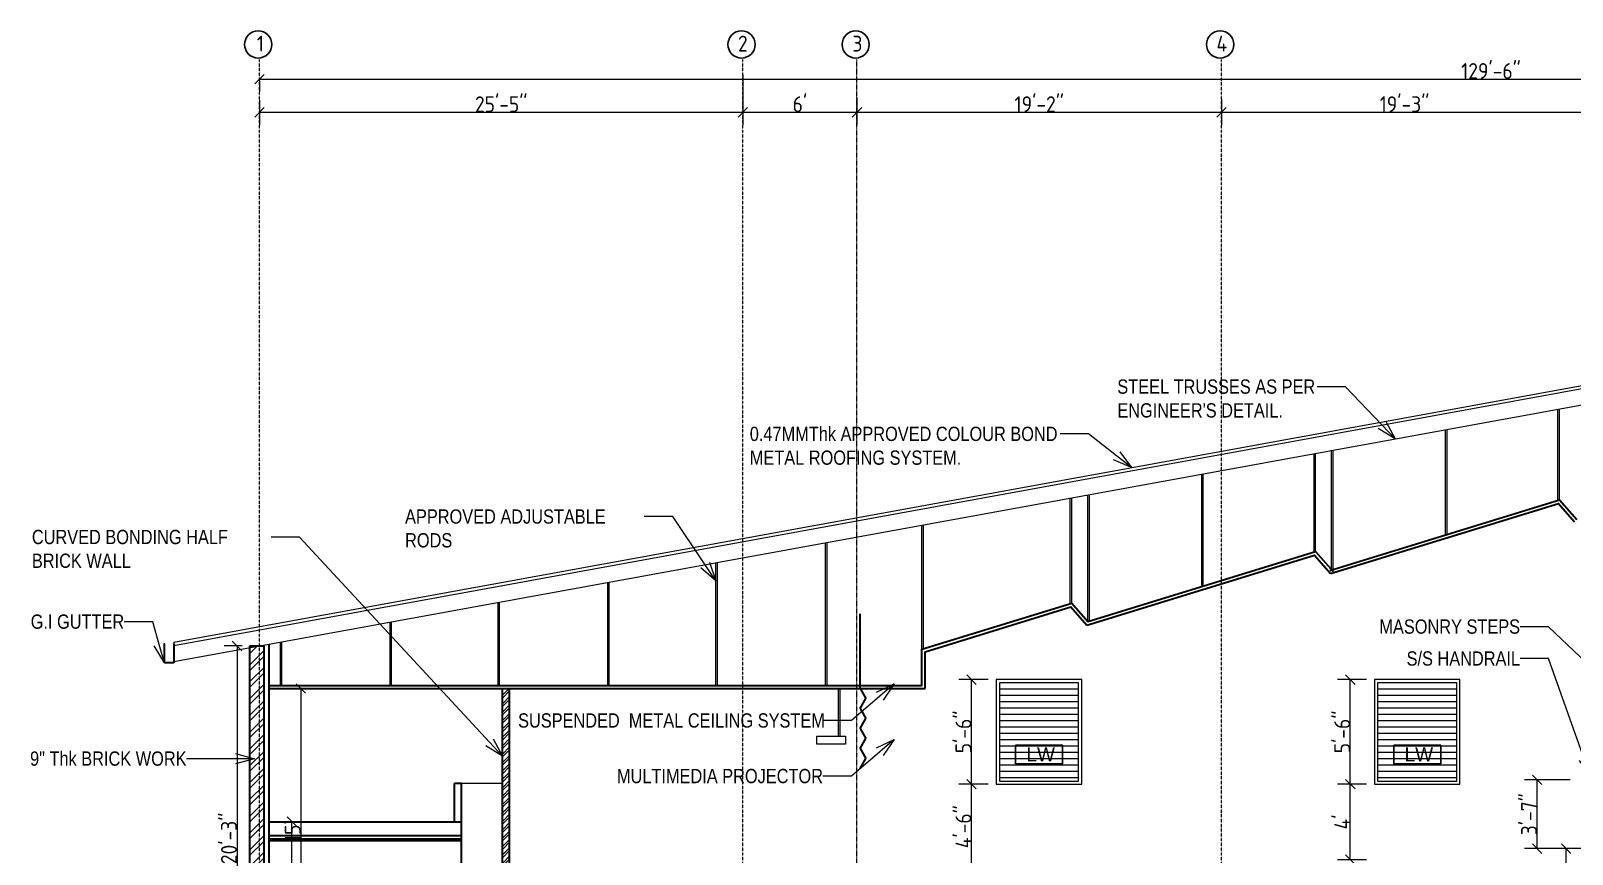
# Model space of a CAD drawing. Extents: x -95606 to 113309, y -42160 to -940.
# Drawn here: x -31932 to -30959, y -17486 to -16967 of the extents above; entities that cross this region are included whole.
import ezdxf
from ezdxf import colors
from ezdxf.entities.mleader import LeaderData, LeaderLine
from ezdxf.math import Vec2, Vec3

# ---------------------------------------------------------------- set-up
doc = ezdxf.new("R2010")
doc.units = 0
doc.header["$LTSCALE"] = 0.02
doc.header["$MEASUREMENT"] = 0
doc.header["$PDMODE"] = 3
doc.header["$PDSIZE"] = -2
doc.linetypes.add('ACAD_ISO04W100', pattern=[30, 24, -3, 0, -3])
doc.linetypes.add('CENTERX2', pattern=[101.6, 63.5, -12.7, 12.7, -12.7])
doc.layers.get('0').update_dxf_attribs({"linetype": 'CONTINUOUS'})
doc.layers.get('DEFPOINTS').update_dxf_attribs({"linetype": 'CONTINUOUS'})
for name, color, linetype, lineweight in [('dimension', 250, 'CONTINUOUS', 18), ('DOOR WIN TEXT', 102, 'CONTINUOUS', 25), ('Hatch', 252, 'CONTINUOUS', 9), ('RBH CENTER LINE', 1, 'ACAD_ISO04W100', 13), ('RBH DIMENSIONS', 8, 'CONTINUOUS', 15), ('RBH FURNISHING', 112, 'CONTINUOUS', 0), ('RBH TEXT', 50, 'CONTINUOUS', 13), ('RBH TEXT FRAME', 90, 'CONTINUOUS', 25), ('RBH WALL - 0.13', 253, 'CONTINUOUS', 13), ('RBH WALL - 0.30', 7, 'CONTINUOUS', 30)]:
    doc.layers.add(name, color=color, linetype=linetype, lineweight=lineweight)
doc.layers.add('RBH DO & WIN', color=7, linetype='CONTINUOUS', lineweight=9, true_color=0x8a008a)
doc.layers.add('RBH STAIRCASE', color=7, linetype='CONTINUOUS', lineweight=15, true_color=0x287763)
doc.styles.add('RBH TEXT40', font='ARIALN.TTF')
doc.styles.add('RBH-225', font='ARIALN.TTF', dxfattribs={"height": 225})
doc.styles.get("Standard").update_dxf_attribs({"font": 'ISOCP'})
doc.dimstyles.new('RBH DIM 01', dxfattribs={"dimtxt": 10, "dimasz": 6, "dimexe": 8, "dimexo": 5, "dimgap": 0.09, "dimtad": 1, "dimdec": 0, "dimzin": 0, "dimdsep": 46, "dimlunit": 4, "dimtxsty": 'Standard', "dimblk": 'OBLIQUE', "dimcen": 0.09, "dimclrd": 4, "dimclre": 1, "dimclrt": 2, "dimadec": 0, "dimazin": 0, "dimtfac": 1, "dimtdec": 0, "dimtofl": 0, "dimtmove": 0, "dimatfit": 3, "dimldrblk": 'OPEN30', "dimfxl": 1, "dimtolj": 1, "dimtzin": 0, "dimlwd": -1, "dimlwe": -1, "dimarcsym": 0})

# ---------------------------------------------------------------- blocks, each defined once
blk = doc.blocks.new('_Oblique')
at = {"color": 0, "linetype": 'ByBlock', "lineweight": -2}
blk.add_line((-0.5, -0.5), (0.5, 0.5), dxfattribs=at)
blk = doc.blocks.new('*D691')
at = {"layer": 'DEFPOINTS', "color": 0, "lineweight": -2, "ltscale": 0.75, "transparency": 16777216}
for p in [(-31482.7, -16989.59), (-31787.7, -17005.68), (-31482.7, -17018.3)]:
    blk.add_point(p, dxfattribs=at)
at = {"layer": 'RBH DIMENSIONS', "color": 1, "ltscale": 0.75, "transparency": 16777216}
for p, q in [((-31482.7, -16994.59), (-31482.7, -17026.3)), ((-31787.7, -17010.68), (-31787.7, -17026.3))]:
    blk.add_line(p, q, dxfattribs=at)
at = {"layer": 'RBH DIMENSIONS', "color": 4, "ltscale": 0.75, "transparency": 16777216}
blk.add_line((-31787.7, -17018.3), (-31482.7, -17018.3), dxfattribs=at)
at = {"layer": 'RBH DIMENSIONS', "color": 4, "ltscale": 0.75, "transparency": 16777216, "xscale": 6, "yscale": 6, "zscale": 6, "rotation": 180}
blk.add_blockref('_Oblique', (-31787.7, -17018.3), dxfattribs=at)
at = {"layer": 'RBH DIMENSIONS', "color": 4, "ltscale": 0.75, "transparency": 16777216, "xscale": 6, "yscale": 6, "zscale": 6}
blk.add_blockref('_Oblique', (-31482.7, -17018.3), dxfattribs=at)
at = {"layer": 'RBH DIMENSIONS', "color": 2, "ltscale": 0.75, "transparency": 16777216, "insert": (-31635.2, -17013.21), "char_height": 10, "attachment_point": 5}
blk.add_mtext('\\A1;25\'-5"', dxfattribs=at)
blk = doc.blocks.new('_Open30')
at = {"color": 0, "linetype": 'ByBlock', "lineweight": -2}
for p, q in [((-1, 0.268), (0, 0)), ((0, 0), (-1, -0.268)), ((0, 0), (-1, 0))]:
    blk.add_line(p, q, dxfattribs=at)
blk = doc.blocks.new('*D692')
at = {"layer": 'DEFPOINTS', "color": 0, "lineweight": -2, "ltscale": 0.75, "transparency": 16777216}
for p in [(-31482.7, -16989.59), (-31410.7, -17004.09), (-31410.7, -17018.3)]:
    blk.add_point(p, dxfattribs=at)
at = {"layer": 'RBH DIMENSIONS', "color": 1, "ltscale": 0.75, "transparency": 16777216}
for p, q in [((-31482.7, -16994.59), (-31482.7, -17026.3)), ((-31410.7, -17009.09), (-31410.7, -17026.3))]:
    blk.add_line(p, q, dxfattribs=at)
at = {"layer": 'RBH DIMENSIONS', "color": 4, "ltscale": 0.75, "transparency": 16777216}
blk.add_line((-31482.7, -17018.3), (-31410.7, -17018.3), dxfattribs=at)
at = {"layer": 'RBH DIMENSIONS', "color": 4, "ltscale": 0.75, "transparency": 16777216, "xscale": 6, "yscale": 6, "zscale": 6, "rotation": 180}
blk.add_blockref('_Oblique', (-31482.7, -17018.3), dxfattribs=at)
at = {"layer": 'RBH DIMENSIONS', "color": 4, "ltscale": 0.75, "transparency": 16777216, "xscale": 6, "yscale": 6, "zscale": 6}
blk.add_blockref('_Oblique', (-31410.7, -17018.3), dxfattribs=at)
at = {"layer": 'RBH DIMENSIONS', "color": 2, "ltscale": 0.75, "transparency": 16777216, "insert": (-31446.7, -17013.21), "char_height": 10, "attachment_point": 5}
blk.add_mtext("\\A1;6'", dxfattribs=at)
blk = doc.blocks.new('*D693')
at = {"layer": 'DEFPOINTS', "color": 0, "lineweight": -2, "ltscale": 0.75, "transparency": 16777216}
for p in [(-31410.7, -17006.6), (-31180.7, -17004.92), (-31180.7, -17018.3)]:
    blk.add_point(p, dxfattribs=at)
at = {"layer": 'RBH DIMENSIONS', "color": 1, "ltscale": 0.75, "transparency": 16777216}
for p, q in [((-31180.7, -17009.92), (-31180.7, -17026.3)), ((-31410.7, -17011.6), (-31410.7, -17026.3))]:
    blk.add_line(p, q, dxfattribs=at)
at = {"layer": 'RBH DIMENSIONS', "color": 4, "ltscale": 0.75, "transparency": 16777216}
blk.add_line((-31410.7, -17018.3), (-31180.7, -17018.3), dxfattribs=at)
at = {"layer": 'RBH DIMENSIONS', "color": 4, "ltscale": 0.75, "transparency": 16777216, "xscale": 6, "yscale": 6, "zscale": 6, "rotation": 180}
blk.add_blockref('_Oblique', (-31410.7, -17018.3), dxfattribs=at)
at = {"layer": 'RBH DIMENSIONS', "color": 4, "ltscale": 0.75, "transparency": 16777216, "xscale": 6, "yscale": 6, "zscale": 6}
blk.add_blockref('_Oblique', (-31180.7, -17018.3), dxfattribs=at)
at = {"layer": 'RBH DIMENSIONS', "color": 2, "ltscale": 0.75, "transparency": 16777216, "insert": (-31295.7, -17013.2), "char_height": 10, "attachment_point": 5}
blk.add_mtext('\\A1;19\'-2"', dxfattribs=at)
blk = doc.blocks.new('*D694')
at = {"layer": 'DEFPOINTS', "color": 0, "lineweight": -2, "ltscale": 0.75, "transparency": 16777216}
for p in [(-31180.7, -17004.92), (-30949.7, -17008.6), (-30949.7, -17018.3)]:
    blk.add_point(p, dxfattribs=at)
at = {"layer": 'RBH DIMENSIONS', "color": 1, "ltscale": 0.75, "transparency": 16777216}
for p, q in [((-31180.7, -17009.92), (-31180.7, -17026.3)), ((-30949.7, -17013.6), (-30949.7, -17026.3))]:
    blk.add_line(p, q, dxfattribs=at)
at = {"layer": 'RBH DIMENSIONS', "color": 4, "ltscale": 0.75, "transparency": 16777216}
blk.add_line((-31180.7, -17018.3), (-30949.7, -17018.3), dxfattribs=at)
at = {"layer": 'RBH DIMENSIONS', "color": 4, "ltscale": 0.75, "transparency": 16777216, "xscale": 6, "yscale": 6, "zscale": 6, "rotation": 180}
blk.add_blockref('_Oblique', (-31180.7, -17018.3), dxfattribs=at)
at = {"layer": 'RBH DIMENSIONS', "color": 4, "ltscale": 0.75, "transparency": 16777216, "xscale": 6, "yscale": 6, "zscale": 6}
blk.add_blockref('_Oblique', (-30949.7, -17018.3), dxfattribs=at)
at = {"layer": 'RBH DIMENSIONS', "color": 2, "ltscale": 0.75, "transparency": 16777216, "insert": (-31065.2, -17013.21), "char_height": 10, "attachment_point": 5}
blk.add_mtext('\\A1;19\'-3"', dxfattribs=at)
blk = doc.blocks.new('*D739')
at = {"layer": 'DEFPOINTS', "color": 0, "lineweight": -2, "ltscale": 0.75, "transparency": 16777216}
for p in [(-31767.24, -17465.94), (-31767.24, -17465.94), (-31767.24, -17597.94)]:
    blk.add_point(p, dxfattribs=at)
at = {"layer": 'RBH DIMENSIONS', "color": 1, "ltscale": 0.75, "transparency": 16777216}
for p, q in [((-31772.24, -17465.94), (-31775.24, -17465.94)), ((-31772.24, -17597.94), (-31775.24, -17597.94))]:
    blk.add_line(p, q, dxfattribs=at)
at = {"layer": 'RBH DIMENSIONS', "color": 4, "ltscale": 0.75, "transparency": 16777216}
blk.add_line((-31767.24, -17597.94), (-31767.24, -17465.94), dxfattribs=at)
at = {"layer": 'RBH DIMENSIONS', "color": 4, "ltscale": 0.75, "transparency": 16777216, "xscale": 6, "yscale": 6, "zscale": 6}
for p, rotation in [((-31767.24, -17465.94), 90), ((-31767.24, -17597.94), 270)]:
    blk.add_blockref('_Oblique', p, dxfattribs=dict(at, rotation=rotation))
at = {"layer": 'RBH DIMENSIONS', "color": 2, "ltscale": 0.75, "transparency": 16777216, "insert": (-31772.33, -17531.94), "char_height": 10, "attachment_point": 5, "rotation": 90}
blk.add_mtext("\\A1;11'", dxfattribs=at)
blk = doc.blocks.new('*D740')
at = {"layer": 'DEFPOINTS', "color": 0, "lineweight": -2, "ltscale": 0.75, "transparency": 16777216}
for p in [(-31781.7, -17381.94), (-31781.7, -17561.94), (-31761.65, -17561.94)]:
    blk.add_point(p, dxfattribs=at)
at = {"layer": 'RBH DIMENSIONS', "color": 1, "ltscale": 0.75, "transparency": 16777216}
for p, q in [((-31776.7, -17381.94), (-31753.65, -17381.94)), ((-31776.7, -17561.94), (-31753.65, -17561.94))]:
    blk.add_line(p, q, dxfattribs=at)
at = {"layer": 'RBH DIMENSIONS', "color": 4, "ltscale": 0.75, "transparency": 16777216}
blk.add_line((-31761.65, -17381.94), (-31761.65, -17561.94), dxfattribs=at)
at = {"layer": 'RBH DIMENSIONS', "color": 4, "ltscale": 0.75, "transparency": 16777216, "xscale": 6, "yscale": 6, "zscale": 6}
for p, rotation in [((-31761.65, -17381.94), 90), ((-31761.65, -17561.94), 270)]:
    blk.add_blockref('_Oblique', p, dxfattribs=dict(at, rotation=rotation))
at = {"layer": 'RBH DIMENSIONS', "color": 2, "ltscale": 0.75, "transparency": 16777216, "insert": (-31766.74, -17471.94), "char_height": 10, "attachment_point": 5, "rotation": 90}
blk.add_mtext("\\A1;15'", dxfattribs=at)
blk = doc.blocks.new('*D745')
at = {"layer": 'DEFPOINTS', "color": 0, "lineweight": -2, "ltscale": 0.75, "transparency": 16777216}
for p in [(-31099.43, -17376.29), (-31084.2, -17376.29), (-31084.2, -17442.29)]:
    blk.add_point(p, dxfattribs=at)
at = {"layer": 'RBH DIMENSIONS', "color": 1, "ltscale": 0.75, "transparency": 16777216}
for p, q in [((-31089.2, -17376.29), (-31107.43, -17376.29)), ((-31089.2, -17442.29), (-31107.43, -17442.29))]:
    blk.add_line(p, q, dxfattribs=at)
at = {"layer": 'RBH DIMENSIONS', "color": 4, "ltscale": 0.75, "transparency": 16777216}
blk.add_line((-31099.43, -17442.29), (-31099.43, -17376.29), dxfattribs=at)
at = {"layer": 'RBH DIMENSIONS', "color": 4, "ltscale": 0.75, "transparency": 16777216, "xscale": 6, "yscale": 6, "zscale": 6}
for p, rotation in [((-31099.43, -17376.29), 90), ((-31099.43, -17442.29), 270)]:
    blk.add_blockref('_Oblique', p, dxfattribs=dict(at, rotation=rotation))
at = {"layer": 'RBH DIMENSIONS', "color": 2, "ltscale": 0.75, "transparency": 16777216, "insert": (-31104.52, -17409.29), "char_height": 10, "attachment_point": 5, "rotation": 90}
blk.add_mtext('\\A1;5\'-6"', dxfattribs=at)
blk = doc.blocks.new('*D746')
at = {"layer": 'DEFPOINTS', "color": 0, "lineweight": -2, "ltscale": 0.75, "transparency": 16777216}
for p in [(-31793.7, -17355.07), (-31801.9, -17597.94), (-31793.7, -17597.94)]:
    blk.add_point(p, dxfattribs=at)
at = {"layer": 'RBH DIMENSIONS', "color": 1, "ltscale": 0.75, "transparency": 16777216}
for p, q in [((-31798.7, -17355.07), (-31809.9, -17355.07)), ((-31798.7, -17597.94), (-31809.9, -17597.94))]:
    blk.add_line(p, q, dxfattribs=at)
at = {"layer": 'RBH DIMENSIONS', "color": 4, "ltscale": 0.75, "transparency": 16777216}
blk.add_line((-31801.9, -17355.07), (-31801.9, -17597.94), dxfattribs=at)
at = {"layer": 'RBH DIMENSIONS', "color": 4, "ltscale": 0.75, "transparency": 16777216, "xscale": 6, "yscale": 6, "zscale": 6}
for p, rotation in [((-31801.9, -17355.07), 90), ((-31801.9, -17597.94), 270)]:
    blk.add_blockref('_Oblique', p, dxfattribs=dict(at, rotation=rotation))
at = {"layer": 'RBH DIMENSIONS', "color": 2, "ltscale": 0.75, "transparency": 16777216, "insert": (-31806.99, -17476.5), "char_height": 10, "attachment_point": 5, "rotation": 90}
blk.add_mtext('\\A1;20\'-3"', dxfattribs=at)
blk = doc.blocks.new('*D749')
at = {"layer": 'DEFPOINTS', "color": 0, "lineweight": -2, "ltscale": 0.75, "transparency": 16777216}
for p in [(-31099.43, -17442.29), (-31084.2, -17442.29), (-31084.2, -17489.94)]:
    blk.add_point(p, dxfattribs=at)
at = {"layer": 'RBH DIMENSIONS', "color": 1, "ltscale": 0.75, "transparency": 16777216}
for p, q in [((-31089.2, -17442.29), (-31107.43, -17442.29)), ((-31089.2, -17489.94), (-31107.43, -17489.94))]:
    blk.add_line(p, q, dxfattribs=at)
at = {"layer": 'RBH DIMENSIONS', "color": 4, "ltscale": 0.75, "transparency": 16777216}
blk.add_line((-31099.43, -17489.94), (-31099.43, -17442.29), dxfattribs=at)
at = {"layer": 'RBH DIMENSIONS', "color": 4, "ltscale": 0.75, "transparency": 16777216, "xscale": 6, "yscale": 6, "zscale": 6}
for p, rotation in [((-31099.43, -17442.29), 90), ((-31099.43, -17489.94), 270)]:
    blk.add_blockref('_Oblique', p, dxfattribs=dict(at, rotation=rotation))
at = {"layer": 'RBH DIMENSIONS', "color": 2, "ltscale": 0.75, "transparency": 16777216, "insert": (-31104.52, -17466.11), "char_height": 10, "attachment_point": 5, "rotation": 90}
blk.add_mtext("\\A1;4'", dxfattribs=at)
blk = doc.blocks.new('*D750')
at = {"layer": 'DEFPOINTS', "color": 0, "lineweight": -2, "ltscale": 0.75, "transparency": 16777216}
for p in [(-31338.45, -17442.29), (-31322.82, -17442.29), (-31322.82, -17495.94)]:
    blk.add_point(p, dxfattribs=at)
at = {"layer": 'RBH DIMENSIONS', "color": 1, "ltscale": 0.75, "transparency": 16777216}
for p, q in [((-31327.82, -17442.29), (-31346.45, -17442.29)), ((-31327.82, -17495.94), (-31346.45, -17495.94))]:
    blk.add_line(p, q, dxfattribs=at)
at = {"layer": 'RBH DIMENSIONS', "color": 4, "ltscale": 0.75, "transparency": 16777216}
blk.add_line((-31338.45, -17495.94), (-31338.45, -17442.29), dxfattribs=at)
at = {"layer": 'RBH DIMENSIONS', "color": 4, "ltscale": 0.75, "transparency": 16777216, "xscale": 6, "yscale": 6, "zscale": 6}
for p, rotation in [((-31338.45, -17442.29), 90), ((-31338.45, -17495.94), 270)]:
    blk.add_blockref('_Oblique', p, dxfattribs=dict(at, rotation=rotation))
at = {"layer": 'RBH DIMENSIONS', "color": 2, "ltscale": 0.75, "transparency": 16777216, "insert": (-31343.54, -17469.11), "char_height": 10, "attachment_point": 5, "rotation": 90}
blk.add_mtext('\\A1;4\'-6"', dxfattribs=at)
blk = doc.blocks.new('*D751')
at = {"layer": 'DEFPOINTS', "color": 0, "lineweight": -2, "ltscale": 0.75, "transparency": 16777216}
for p in [(-31338.45, -17376.29), (-31322.82, -17376.29), (-31322.82, -17442.29)]:
    blk.add_point(p, dxfattribs=at)
at = {"layer": 'RBH DIMENSIONS', "color": 1, "ltscale": 0.75, "transparency": 16777216}
for p, q in [((-31327.82, -17376.29), (-31346.45, -17376.29)), ((-31327.82, -17442.29), (-31346.45, -17442.29))]:
    blk.add_line(p, q, dxfattribs=at)
at = {"layer": 'RBH DIMENSIONS', "color": 4, "ltscale": 0.75, "transparency": 16777216}
blk.add_line((-31338.45, -17442.29), (-31338.45, -17376.29), dxfattribs=at)
at = {"layer": 'RBH DIMENSIONS', "color": 4, "ltscale": 0.75, "transparency": 16777216, "xscale": 6, "yscale": 6, "zscale": 6}
for p, rotation in [((-31338.45, -17376.29), 90), ((-31338.45, -17442.29), 270)]:
    blk.add_blockref('_Oblique', p, dxfattribs=dict(at, rotation=rotation))
at = {"layer": 'RBH DIMENSIONS', "color": 2, "ltscale": 0.75, "transparency": 16777216, "insert": (-31343.54, -17409.29), "char_height": 10, "attachment_point": 5, "rotation": 90}
blk.add_mtext('\\A1;5\'-6"', dxfattribs=at)
blk = doc.blocks.new('*D717')
at = {"layer": 'DEFPOINTS', "color": 0, "lineweight": -2, "ltscale": 0.75, "transparency": 16777216}
for p in [(-31787.7, -16993.47), (-30233.55, -16997.35), (-30233.55, -16998.46)]:
    blk.add_point(p, dxfattribs=at)
at = {"layer": 'RBH WALL - 0.13', "color": 1, "ltscale": 0.75, "transparency": 16777216}
for p, q in [((-30233.55, -16993.46), (-30233.55, -16989.35)), ((-31787.7, -16998.47), (-31787.7, -17005.35))]:
    blk.add_line(p, q, dxfattribs=at)
at = {"layer": 'RBH WALL - 0.13', "color": 4, "ltscale": 0.75, "transparency": 16777216}
blk.add_line((-31787.7, -16997.35), (-30233.55, -16997.35), dxfattribs=at)
at = {"layer": 'RBH WALL - 0.13', "color": 4, "ltscale": 0.75, "transparency": 16777216, "xscale": 6, "yscale": 6, "zscale": 6, "rotation": 180}
blk.add_blockref('_Oblique', (-31787.7, -16997.35), dxfattribs=at)
at = {"layer": 'RBH WALL - 0.13', "color": 4, "ltscale": 0.75, "transparency": 16777216, "xscale": 6, "yscale": 6, "zscale": 6}
blk.add_blockref('_Oblique', (-30233.55, -16997.35), dxfattribs=at)
at = {"layer": 'RBH WALL - 0.13', "color": 2, "ltscale": 0.75, "transparency": 16777216, "insert": (-31010.63, -16992.26), "char_height": 10, "attachment_point": 5}
blk.add_mtext('\\A1;129\'-6"', dxfattribs=at)
blk = doc.blocks.new('*D752')
at = {"layer": 'DEFPOINTS', "color": 0, "lineweight": -2, "ltscale": 0.75, "transparency": 16777216}
for p in [(-30963.21, -17482.94), (-30943.7, -17482.94), (-30939.82, -17585.94)]:
    blk.add_point(p, dxfattribs=at)
at = {"layer": 'RBH DIMENSIONS', "color": 1, "ltscale": 0.75, "transparency": 16777216}
for p, q in [((-30948.7, -17482.94), (-30971.21, -17482.94)), ((-30944.82, -17585.94), (-30971.21, -17585.94))]:
    blk.add_line(p, q, dxfattribs=at)
at = {"layer": 'RBH DIMENSIONS', "color": 4, "ltscale": 0.75, "transparency": 16777216}
blk.add_line((-30963.21, -17585.94), (-30963.21, -17482.94), dxfattribs=at)
at = {"layer": 'RBH DIMENSIONS', "color": 4, "ltscale": 0.75, "transparency": 16777216, "xscale": 6, "yscale": 6, "zscale": 6}
for p, rotation in [((-30963.21, -17482.94), 90), ((-30963.21, -17585.94), 270)]:
    blk.add_blockref('_Oblique', p, dxfattribs=dict(at, rotation=rotation))
at = {"layer": 'RBH DIMENSIONS', "color": 2, "ltscale": 0.75, "transparency": 16777216, "insert": (-30968.3, -17534.44), "char_height": 10, "attachment_point": 5, "rotation": 90}
blk.add_mtext('\\A1;8\'-7"', dxfattribs=at)
blk = doc.blocks.new('*D737')
at = {"layer": 'DEFPOINTS', "color": 0, "lineweight": -2, "ltscale": 0.75, "transparency": 16777216}
for p in [(-30981.52, -17439.52), (-30955.7, -17439.52), (-30955.7, -17482.94)]:
    blk.add_point(p, dxfattribs=at)
at = {"layer": 'dimension', "color": 1, "ltscale": 0.75, "transparency": 16777216}
for p, q in [((-30960.7, -17439.52), (-30989.52, -17439.52)), ((-30960.7, -17482.94), (-30989.52, -17482.94))]:
    blk.add_line(p, q, dxfattribs=at)
at = {"layer": 'dimension', "color": 4, "ltscale": 0.75, "transparency": 16777216}
blk.add_line((-30981.52, -17482.94), (-30981.52, -17439.52), dxfattribs=at)
at = {"layer": 'dimension', "color": 4, "ltscale": 0.75, "transparency": 16777216, "xscale": 6, "yscale": 6, "zscale": 6}
for p, rotation in [((-30981.52, -17439.52), 90), ((-30981.52, -17482.94), 270)]:
    blk.add_blockref('_Oblique', p, dxfattribs=dict(at, rotation=rotation))
at = {"layer": 'dimension', "color": 2, "ltscale": 0.75, "transparency": 16777216, "insert": (-30986.61, -17461.23), "char_height": 10, "attachment_point": 5, "rotation": 90}
blk.add_mtext('\\A1;3\'-7"', dxfattribs=at)

msp = doc.modelspace()

# ---------------------------------------------------------------- hatches: boundary and pattern name
at = {"layer": 'Hatch', "ltscale": 0.75}
h = msp.add_hatch(dxfattribs=at)
h.set_pattern_fill('ANSI32', color=256, scale=20)
h.set_pattern_definition([(45, (-400882.442, -522400.5036), (-5.30330086, 5.30330086), []), (45, (-400878.907, -522400.5036), (-5.30330086, 5.30330086), [])])
h.paths.add_polyline_path([(-31784.703, -17355.804), (-31787.703, -17356.066), (-31787.703, -17597.942), (-31784.703, -17597.942)])
h.paths.add_polyline_path([(-31787.703, -17355.067), (-31793.703, -17355.067), (-31793.703, -17597.942), (-31787.703, -17597.942)])
h = msp.add_hatch(dxfattribs=at)
h.set_pattern_fill('ANSI32', color=256, scale=10)
h.set_pattern_definition([(45, (-400900.115, -522400.5036), (-2.65165043, 2.65165043), []), (45, (-400898.3474, -522400.5036), (-2.65165043, 2.65165043), [])])
h.paths.add_polyline_path([(-31629.875, -17381.942), (-31634.375, -17381.942), (-31634.375, -17561.942), (-31629.875, -17561.942)])

# ---------------------------------------------------------------- linework, layer by layer
at = {"layer": 'RBH CENTER LINE', "linetype": 'CENTERX2', "ltscale": 0.12}
for p, q in [((-31787.703, -18008.254), (-31787.703, -16985.003)), ((-31482.703, -18008.254), (-31482.703, -16985.003)), ((-31180.703, -18008.254), (-31180.703, -16985.003))]:
    msp.add_line(p, q, dxfattribs=at)
at = {"layer": 'RBH CENTER LINE', "ltscale": 0.75}
msp.add_line((-31410.703, -18008.254), (-31410.703, -16985.003), dxfattribs=at)
at = {"layer": 'RBH DIMENSIONS', "ltscale": 0.75}
for p, q in [((-30968.436, -17263.109), (-30968.436, -17205.565)), ((-30967.436, -17262.801), (-30967.436, -17205.383)), ((-31039.302, -17284.91), (-31039.302, -17218.497)), ((-31038.302, -17284.602), (-31038.302, -17218.315)), ((-31122.295, -17295.755), (-31122.295, -17233.642)), ((-31121.295, -17295.448), (-31121.295, -17233.459)), ((-31111.168, -17307.019), (-31111.168, -17231.611)), ((-31110.168, -17306.711), (-31110.168, -17231.429)), ((-31193.16, -17317.556), (-31193.16, -17246.574)), ((-31192.16, -17317.249), (-31192.16, -17246.391)), ((-31276.153, -17328.402), (-31276.153, -17261.718)), ((-31275.153, -17328.094), (-31275.153, -17261.536)), ((-31265.026, -17339.665), (-31265.026, -17259.688)), ((-31264.026, -17339.357), (-31264.026, -17259.505)), ((-31369.703, -17357.181), (-31369.703, -17278.789)), ((-31368.703, -17356.873), (-31368.703, -17278.607)), ((-31430.6, -17379.942), (-31430.6, -17289.902)), ((-31429.6, -17379.942), (-31429.6, -17289.72)), ((-31498.789, -17379.942), (-31498.789, -17302.346)), ((-31499.789, -17379.942), (-31499.789, -17302.528)), ((-31567.978, -17379.942), (-31567.978, -17314.971)), ((-31566.978, -17379.942), (-31566.978, -17314.789)), ((-31637.166, -17379.942), (-31637.166, -17327.597)), ((-31636.166, -17379.942), (-31636.166, -17327.415)), ((-31705.355, -17379.942), (-31705.355, -17340.04)), ((-31704.355, -17379.942), (-31704.355, -17339.858)), ((-31774.544, -17379.942), (-31774.544, -17352.666)), ((-31773.544, -17379.942), (-31773.544, -17352.483)), ((-31422.325, -17412.033), (-31422.325, -17381.942)), ((-31421.325, -17412.033), (-31421.325, -17381.942))]:
    msp.add_line(p, q, dxfattribs=at)
msp.add_lwpolyline([(-31436.003, -17417.033), (-31436.003, -17412.033), (-31418.003, -17412.033), (-31418.003, -17417.033)], close=True, dxfattribs=at)
at = {"layer": 'RBH DO & WIN', "ltscale": 0.75}
for p, q in [((-31322.818, -17376.288), (-31322.818, -17442.288)), ((-31320.818, -17378.288), (-31320.818, -17440.288)), ((-31270.818, -17378.288), (-31315.818, -17378.288)), ((-31084.203, -17376.288), (-31084.203, -17442.288)), ((-31082.203, -17378.288), (-31082.203, -17440.288)), ((-31032.203, -17378.288), (-31077.203, -17378.288)), ((-31270.818, -17382.288), (-31320.818, -17382.288)), ((-31270.818, -17386.288), (-31320.818, -17386.288)), ((-31032.203, -17382.288), (-31082.203, -17382.288)), ((-31032.203, -17386.288), (-31082.203, -17386.288)), ((-31270.818, -17390.288), (-31320.818, -17390.288)), ((-31270.818, -17394.288), (-31320.818, -17394.288)), ((-31270.818, -17398.288), (-31320.818, -17398.288)), ((-31032.203, -17390.288), (-31082.203, -17390.288)), ((-31032.203, -17394.288), (-31082.203, -17394.288)), ((-31032.203, -17398.288), (-31082.203, -17398.288)), ((-31270.818, -17402.288), (-31320.818, -17402.288)), ((-31270.818, -17406.288), (-31320.818, -17406.288)), ((-31032.203, -17402.288), (-31082.203, -17402.288)), ((-31032.203, -17406.288), (-31082.203, -17406.288)), ((-31270.818, -17410.288), (-31320.818, -17410.288)), ((-31270.818, -17414.288), (-31320.818, -17414.288)), ((-31270.818, -17418.288), (-31320.818, -17418.288)), ((-31032.203, -17410.288), (-31082.203, -17410.288)), ((-31032.203, -17414.288), (-31082.203, -17414.288)), ((-31032.203, -17418.288), (-31082.203, -17418.288)), ((-31270.818, -17422.288), (-31320.818, -17422.288)), ((-31270.818, -17426.288), (-31320.818, -17426.288)), ((-31032.203, -17422.288), (-31082.203, -17422.288)), ((-31032.203, -17426.288), (-31082.203, -17426.288)), ((-31270.818, -17430.288), (-31320.818, -17430.288)), ((-31270.818, -17434.288), (-31320.818, -17434.288)), ((-31270.818, -17438.288), (-31320.818, -17438.288)), ((-31032.203, -17430.288), (-31082.203, -17430.288)), ((-31032.203, -17434.288), (-31082.203, -17434.288)), ((-31032.203, -17438.288), (-31082.203, -17438.288))]:
    msp.add_line(p, q, dxfattribs=at)
for points in [[(-31322.818, -17442.288), (-31268.818, -17442.288), (-31268.818, -17376.288), (-31322.818, -17376.288)], [(-31320.818, -17440.288), (-31270.818, -17440.288), (-31270.818, -17378.288), (-31320.818, -17378.288)], [(-31084.203, -17442.288), (-31030.203, -17442.288), (-31030.203, -17376.288), (-31084.203, -17376.288)], [(-31082.203, -17440.288), (-31032.203, -17440.288), (-31032.203, -17378.288), (-31082.203, -17378.288)]]:
    msp.add_lwpolyline(points, dxfattribs=at)
at = {"layer": 'RBH FURNISHING', "ltscale": 0.75}
for p, q in [((-31841.703, -17352.723), (-30181.703, -17049.802)), ((-31841.703, -17354.756), (-30181.703, -17051.835)), ((-31841.703, -17364.921), (-30181.703, -17062)), ((-31841.703, -17352.723), (-31841.703, -17364.921))]:
    msp.add_line(p, q, dxfattribs=at)
at = {"layer": 'RBH STAIRCASE', "ltscale": 5}
msp.add_line((-31634.375, -17441.942), (-31660.203, -17441.942), dxfattribs=at)
at = {"layer": 'RBH TEXT FRAME', "color": 4}
for points in [[(-31310.651, -17417.746), (-31280.986, -17417.746), (-31280.986, -17429.426), (-31310.651, -17429.426)], [(-31072.035, -17417.746), (-31042.37, -17417.746), (-31042.37, -17429.426), (-31072.035, -17429.426)]]:
    msp.add_lwpolyline(points, close=True, dxfattribs=at)
at = {"layer": 'RBH TEXT FRAME'}
for centre in [(-31788.531, -16975.473), (-31483.531, -16975.473), (-31411.531, -16975.473), (-31181.531, -16975.473)]:
    msp.add_circle(centre, 8.578, dxfattribs=at)
at = {"layer": 'RBH WALL - 0.30', "ltscale": 0.75}
for p, q in [((-31408.703, -17381.942), (-31408.703, -17334.837)), ((-31847.703, -17365.674), (-31847.703, -17353.785)), ((-31841.703, -17353.628), (-31841.703, -17365.674)), ((-31793.703, -17999.942), (-31793.703, -17355.067)), ((-31793.703, -17355.067), (-31784.703, -17355.067)), ((-31784.703, -17597.942), (-31784.703, -17355.067)), ((-31781.703, -17597.942), (-31781.703, -17353.972)), ((-31841.703, -17365.674), (-31847.703, -17365.674)), ((-31781.703, -17381.942), (-31367.703, -17381.942)), ((-31634.375, -17561.942), (-31634.375, -17381.942)), ((-31629.875, -17561.942), (-31629.875, -17381.942)), ((-31408.703, -17381.942), (-31405.162, -17388.248)), ((-31408.703, -17394.554), (-31405.162, -17388.248)), ((-31408.703, -17394.554), (-31405.162, -17400.86)), ((-31408.703, -17407.166), (-31405.162, -17400.86)), ((-31408.703, -17407.166), (-31405.162, -17413.472)), ((-31408.703, -17419.778), (-31405.162, -17413.472)), ((-31408.703, -17419.778), (-31405.162, -17426.084)), ((-31408.703, -17432.39), (-31405.162, -17426.084)), ((-31664.703, -17465.942), (-31664.703, -17441.942)), ((-31660.203, -17441.942), (-31664.703, -17441.942)), ((-31660.203, -17465.942), (-31660.203, -17441.942)), ((-31660.203, -17597.942), (-31660.203, -17465.942)), ((-31660.203, -17474.942), (-31781.703, -17474.942)), ((-31660.203, -17476.942), (-31781.703, -17476.942)), ((-31660.203, -17477.942), (-31781.703, -17477.942))]:
    msp.add_line(p, q, dxfattribs=at)
for points in [[(-31112.407, -17307.4), (-30967.436, -17262.801), (-30956.455, -17275.348)], [(-31111.819, -17309.311), (-30968.087, -17265.094), (-30957.96, -17276.665)], [(-31781.703, -17379.942), (-31369.703, -17379.942), (-31369.703, -17357.181), (-31275.153, -17328.094), (-31265.026, -17339.665), (-31121.295, -17295.448), (-31110.314, -17307.994)], [(-31265.677, -17341.958), (-31121.946, -17297.741), (-31111.819, -17309.311)], [(-31367.703, -17381.942), (-31367.703, -17358.658), (-31275.804, -17330.387), (-31265.677, -17341.958)], [(-31781.703, -17465.942), (-31660.203, -17465.942)]]:
    msp.add_lwpolyline(points, dxfattribs=at)

# ---------------------------------------------------------------- texts
at = {"layer": 'DOOR WIN TEXT', "color": 4, "char_height": 9, "attachment_point": 1, "style": 'RBH-225'}
for insert in [(-31331.135, -17418.934), (-31092.519, -17418.934)]:
    msp.add_mtext_dynamic_manual_height_columns('\\pi27.336;{\\fStylus BT|b0|i0|c0|p34;LW}', width=70.71517, gutter_width=1, heights=[0], dxfattribs=dict(at, insert=insert))
at = {"layer": 'RBH TEXT', "char_height": 10, "attachment_point": 1}
for s, insert in [('\\pi10.826;1', (-31800.194, -16969.975)), ('\\pi9.399;2', (-31495.194, -16969.975)), ('\\pi9.6191;3', (-31423.194, -16969.975)), ('\\pi9.3262;4', (-31193.194, -16969.975))]:
    msp.add_mtext_dynamic_manual_height_columns(s, width=23.65244, gutter_width=1, heights=[0], dxfattribs=dict(at, insert=insert))

# ---------------------------------------------------------------- dimensions: what is measured, and where the dimension line sits
at = {"layer": 'dimension', "ltscale": 0.75}
dim = msp.add_linear_dim(base=(-30981.524, -17439.523), p1=(-30955.703, -17482.942), p2=(-30955.703, -17439.523), angle=90, dimstyle='RBH DIM 01', dxfattribs=at)
dim.commit()
dim.dimension.update_dxf_attribs({"geometry": '*D737', "text_midpoint": (-30986.614, -17461.233)})
at = {"layer": 'RBH DIMENSIONS', "ltscale": 0.75}
for base, p1, p2, picture, middle in [((-31482.703, -17018.296), (-31787.703, -17005.677), (-31482.703, -16989.594), '*D691', (-31635.203, -17013.205)), ((-31410.703, -17018.296), (-31482.703, -16989.594), (-31410.703, -17004.091), '*D692', (-31446.703, -17013.206)), ((-31180.703, -17018.296), (-31410.703, -17006.599), (-31180.703, -17004.921), '*D693', (-31295.703, -17013.203)), ((-30949.703, -17018.296), (-31180.703, -17004.921), (-30949.703, -17008.603), '*D694', (-31065.203, -17013.206))]:
    dim = msp.add_linear_dim(base=base, p1=p1, p2=p2, dimstyle='RBH DIM 01', dxfattribs=at)
    dim.commit()
    dim.dimension.update_dxf_attribs({"geometry": picture, "text_midpoint": middle})
for base, p1, p2, picture, middle in [((-31801.9, -17597.942), (-31793.703, -17355.067), (-31793.703, -17597.942), '*D746', (-31806.991, -17476.505)), ((-31761.651, -17561.942), (-31781.703, -17381.942), (-31781.703, -17561.942), '*D740', (-31766.741, -17471.942)), ((-31338.453, -17376.288), (-31322.818, -17442.288), (-31322.818, -17376.288), '*D751', (-31343.543, -17409.288)), ((-31099.432, -17376.288), (-31084.203, -17442.288), (-31084.203, -17376.288), '*D745', (-31104.522, -17409.288)), ((-31338.453, -17442.288), (-31322.818, -17495.942), (-31322.818, -17442.288), '*D750', (-31343.543, -17469.115)), ((-31099.432, -17442.288), (-31084.203, -17489.942), (-31084.203, -17442.288), '*D749', (-31104.522, -17466.115)), ((-31767.24, -17465.942), (-31767.24, -17597.942), (-31767.24, -17465.942), '*D739', (-31772.33, -17531.942)), ((-30963.206, -17482.942), (-30939.817, -17585.942), (-30943.703, -17482.942), '*D752', (-30968.296, -17534.442))]:
    dim = msp.add_linear_dim(base=base, p1=p1, p2=p2, angle=90, dimstyle='RBH DIM 01', dxfattribs=at)
    dim.commit()
    dim.dimension.update_dxf_attribs({"geometry": picture, "text_midpoint": middle})
at = {"layer": 'RBH WALL - 0.13', "ltscale": 0.75}
dim = msp.add_linear_dim(base=(-30233.549, -16997.35), p1=(-31787.703, -16993.473), p2=(-30233.549, -16998.463), dimstyle='RBH DIM 01', dxfattribs=at)
dim.commit()
dim.dimension.update_dxf_attribs({"geometry": '*D717', "text_midpoint": (-31010.626, -16992.259)})

# ---------------------------------------------------------------- leaders
at = {"layer": 'RBH DIMENSIONS'}
ml = msp.add_multileader_mtext('Standard', dxfattribs=at)
ml.set_content("{\\C110;STEEL TRUSSES AS PER\\PENGINEER'S DETAIL.}", color=256, style='RBH TEXT40')
ml.set_leader_properties(color=256, linetype='ByLayer', lineweight=-1)
ml.set_arrow_properties(name='OPEN30')
ml.build(insert=Vec2(0, 0))
ml.multileader.update_dxf_attribs({"dogleg_length": 17.984, "arrow_head_size": 12})
ctx = ml.context
ctx.base_point, ctx.char_height, ctx.arrow_head_size, ctx.landing_gap_size, ctx.plane_origin = Vec3(-31244.667, -17191.469), 9, 12, 0.0036, Vec3(-31039.191, -17191.072)
notes = []
notes.append((ctx, [(0, (1, 1, 0), (-31102.395, -17191.469), (-1, 0), 17.984, [(0, [(-31071.149, -17224.309), (-31102.395, -17191.469)], 0, [])])]))
ctx.mtext.insert, ctx.mtext.width, ctx.mtext.flow_direction = Vec3(-31246.422, -17186.893), 126.0396, 5
ml = msp.add_multileader_mtext('Standard', dxfattribs=at)
ml.set_content('{\\C110;0.47MMThk APPROVED COLOUR BOND  \\PMETAL ROOFING SYSTEM. }', color=256, style='RBH TEXT40')
ml.set_leader_properties(color=256, linetype='ByLayer', lineweight=-1)
ml.set_arrow_properties(name='OPEN30')
ml.build(insert=Vec2(0, 0))
ml.multileader.update_dxf_attribs({"dogleg_length": 17.984, "arrow_head_size": 12})
ctx = ml.context
ctx.base_point, ctx.char_height, ctx.arrow_head_size, ctx.landing_gap_size, ctx.plane_origin = Vec3(-31475.753, -17221.294), 9, 12, 0.0036, Vec3(-31201.329, -17220.897)
notes.append((ctx, [(0, (1, 1, 0), (-31264.532, -17221.294), (-1, 0), 17.984, [(0, [(-31237.391, -17242.447), (-31264.532, -17221.294)], 0, [])])]))
ctx.mtext.insert, ctx.mtext.width, ctx.mtext.flow_direction = Vec3(-31478.334, -17216.718), 195.81488, 5
ml = msp.add_multileader_mtext('Standard', dxfattribs=at)
ml.set_content('{\\C110;APPROVED ADJUSTABLE\\PRODS }', color=256, style='RBH TEXT40')
ml.set_leader_properties(color=256, linetype='ByLayer', lineweight=-1)
ml.set_arrow_properties(name='OPEN30')
ml.build(insert=Vec2(0, 0))
ml.multileader.update_dxf_attribs({"dogleg_length": 17.984, "arrow_head_size": 12})
ctx = ml.context
ctx.base_point, ctx.char_height, ctx.arrow_head_size, ctx.landing_gap_size, ctx.plane_origin = Vec3(-31670.97, -17273.448), 9, 12, 0.0036, Vec3(-31463.726, -17292.373)
notes.append((ctx, [(0, (1, 1, 0), (-31526.93, -17273.448), (-1, 0), 17.984, [(0, [(-31499.789, -17313.923), (-31526.93, -17273.448)], 0, [])])]))
ctx.mtext.insert, ctx.mtext.width, ctx.mtext.flow_direction = Vec3(-31695.849, -17268.871), 150.93167, 5
ml = msp.add_multileader_mtext('Standard', dxfattribs=at)
ml.set_content('{\\C110;CURVED BONDING HALF BRICK WALL}', color=256, style='RBH TEXT40')
ml.set_leader_properties(color=256, linetype='ByLayer', lineweight=-1)
ml.set_arrow_properties(name='OPEN30')
ml.build(insert=Vec2(0, 0))
ml.multileader.update_dxf_attribs({"dogleg_length": 17.984, "arrow_head_size": 12})
ctx = ml.context
ctx.base_point, ctx.char_height, ctx.arrow_head_size, ctx.landing_gap_size, ctx.plane_origin = Vec3(-31903.164, -17286.358), 9, 12, 0.0036, Vec3(-31699.205, -17305.283)
notes.append((ctx, [(0, (1, 1, 0), (-31762.409, -17286.358), (-1, 0), 17.984, [(0, [(-31634.375, -17424.612), (-31762.409, -17286.358)], 0, [])])]))
ctx.mtext.insert, ctx.mtext.width, ctx.mtext.flow_direction = Vec3(-31931.328, -17281.782), 150.93167, 5
ml = msp.add_multileader_mtext('Standard', dxfattribs=at)
ml.set_content('{\\C110;G.I GUTTER}', color=256, style='RBH TEXT40')
ml.set_leader_properties(color=256, linetype='ByLayer', lineweight=-1)
ml.set_arrow_properties(name='OPEN30')
ml.build(insert=Vec2(0, 0))
ml.multileader.update_dxf_attribs({"dogleg_length": 17.984, "arrow_head_size": 12})
ctx = ml.context
ctx.base_point, ctx.char_height, ctx.arrow_head_size, ctx.landing_gap_size, ctx.plane_origin = Vec3(-31931.384, -17339.766), 9, 12, 0.0036, Vec3(-31762.554, -17304.568)
ctx.text_align_type = 2
notes.append((ctx, [(0, (1, 1, 0), (-31855.102, -17339.766), (-1, 0), 17.984, [(0, [(-31847.703, -17365.674), (-31855.102, -17339.766)], 0, [])])]))
ctx.mtext.insert, ctx.mtext.alignment, ctx.mtext.flow_direction = Vec3(-31873.089, -17335.189), 3, 5
ml = msp.add_multileader_mtext('Standard', dxfattribs=at)
ml.set_content('{\\C110;MASONRY STEPS }', color=256, style='RBH TEXT40')
ml.set_leader_properties(color=256, linetype='ByLayer', lineweight=-1)
ml.set_arrow_properties(name='OPEN30')
ml.build(insert=Vec2(0, 0))
ml.multileader.update_dxf_attribs({"dogleg_length": 17.984, "arrow_head_size": 12})
ctx = ml.context
ctx.base_point, ctx.char_height, ctx.arrow_head_size, ctx.landing_gap_size, ctx.plane_origin = Vec3(-31079.784, -17342.892), 9, 12, 0.0036, Vec3(-30881.756, -17363.117)
ctx.text_align_type = 2
notes.append((ctx, [(0, (1, 1, 0), (-30974.304, -17342.892), (-1, 0), 17.984, [(0, [(-30871.734, -17440.972), (-30974.304, -17342.892)], 0, [])])]))
ctx.mtext.insert, ctx.mtext.alignment, ctx.mtext.flow_direction = Vec3(-30992.291, -17338.315), 3, 5
ml = msp.add_multileader_mtext('Standard', dxfattribs=at)
ml.set_content('{\\C110;S/S HANDRAIL}', color=256, style='RBH TEXT40')
ml.set_leader_properties(color=256, linetype='ByLayer', lineweight=-1)
ml.set_arrow_properties(name='OPEN30')
ml.build(insert=Vec2(0, 0))
ml.multileader.update_dxf_attribs({"dogleg_length": 17.984, "arrow_head_size": 12})
ctx = ml.context
ctx.base_point, ctx.char_height, ctx.arrow_head_size, ctx.landing_gap_size, ctx.plane_origin = Vec3(-31063.043, -17363.028), 9, 12, 0.0036, Vec3(-30881.756, -17388.484)
ctx.text_align_type = 2
notes.append((ctx, [(0, (1, 1, 0), (-30974.304, -17363.028), (-1, 0), 17.984, [(0, [(-30947.703, -17437.54), (-30974.304, -17363.028)], 0, [])])]))
ctx.mtext.insert, ctx.mtext.alignment, ctx.mtext.flow_direction = Vec3(-30992.291, -17358.452), 3, 5
ml = msp.add_multileader_mtext('Standard', dxfattribs=at)
ml.set_content('{\\C110;SUSPENDED  METAL CEILING SYSTEM}', color=256, style='RBH TEXT40')
ml.set_leader_properties(color=256, linetype='ByLayer', lineweight=-1)
ml.set_arrow_properties(name='OPEN30')
ml.build(insert=Vec2(0, 0))
ml.multileader.update_dxf_attribs({"dogleg_length": 17.984, "arrow_head_size": 12})
ctx = ml.context
ctx.base_point, ctx.char_height, ctx.arrow_head_size, ctx.landing_gap_size, ctx.plane_origin = Vec3(-31624.538, -17402.141), 9, 12, 0.0036, Vec3(-31350.961, -17383.216)
notes.append((ctx, [(0, (1, 1, 0), (-31414.164, -17402.141), (-1, 0), 17.984, [(0, [(-31387.224, -17378.908), (-31414.164, -17402.141)], 0, [])])]))
ctx.mtext.insert, ctx.mtext.flow_direction = Vec3(-31624.534, -17397.564), 5
ml = msp.add_multileader_mtext('Standard', dxfattribs=at)
ml.set_content('{\\C110;MULTIMEDIA PROJECTOR  }', color=256, style='RBH TEXT40')
ml.set_leader_properties(color=256, linetype='ByLayer', lineweight=-1)
ml.set_arrow_properties(name='OPEN30')
ml.build(insert=Vec2(0, 0))
ml.multileader.update_dxf_attribs({"dogleg_length": 17.984, "arrow_head_size": 12})
ctx = ml.context
ctx.base_point, ctx.char_height, ctx.arrow_head_size, ctx.landing_gap_size, ctx.plane_origin = Vec3(-31561.268, -17437.22), 9, 12, 0.0036, Vec3(-31350.961, -17418.295)
ctx.text_align_type = 2
notes.append((ctx, [(0, (1, 1, 0), (-31414.164, -17437.22), (-1, 0), 17.984, [(0, [(-31387.224, -17413.987), (-31414.164, -17437.22)], 0, [])])]))
ctx.mtext.insert, ctx.mtext.width, ctx.mtext.alignment, ctx.mtext.flow_direction = Vec3(-31432.152, -17432.643), 150.93167, 3, 5
ml = msp.add_multileader_mtext('Standard', dxfattribs=at)
ml.set_content('{\\C110;9" Thk BRICK WORK}', color=256, style='RBH TEXT40')
ml.set_leader_properties(color=256, linetype='ByLayer', lineweight=-1)
ml.set_arrow_properties(name='OPEN30')
ml.build(insert=Vec2(0, 0))
ml.multileader.update_dxf_attribs({"dogleg_length": 17.984, "arrow_head_size": 12})
ctx = ml.context
ctx.base_point, ctx.char_height, ctx.arrow_head_size, ctx.landing_gap_size, ctx.plane_origin = Vec3(-31932.078, -17426.196), 9, 12, 0.0036, Vec3(-31723.208, -17390.998)
ctx.text_align_type = 2
notes.append((ctx, [(0, (1, 1, 0), (-31815.757, -17426.196), (-1, 0), 17.984, [(0, [(-31790.8, -17426.196), (-31815.757, -17426.196)], 0, [])])]))
ctx.mtext.insert, ctx.mtext.alignment, ctx.mtext.flow_direction = Vec3(-31833.744, -17421.62), 3, 5
for ctx, leaders in notes:
    for number, flags, end, landing, length, lines in leaders:
        leader = LeaderData()
        leader.index, (leader.has_last_leader_line, leader.has_dogleg_vector, leader.attachment_direction) = number, flags
        leader.last_leader_point, leader.dogleg_vector, leader.dogleg_length = Vec3(end), Vec3(landing), length
        for number, points, colour, breaks in lines:
            line = LeaderLine()
            line.index, line.vertices, line.color, line.breaks = number, Vec3.list(points), colors.encode_raw_color(colour), breaks
            leader.lines.append(line)
        ctx.leaders.append(leader)

doc.saveas('drawing.dxf')
